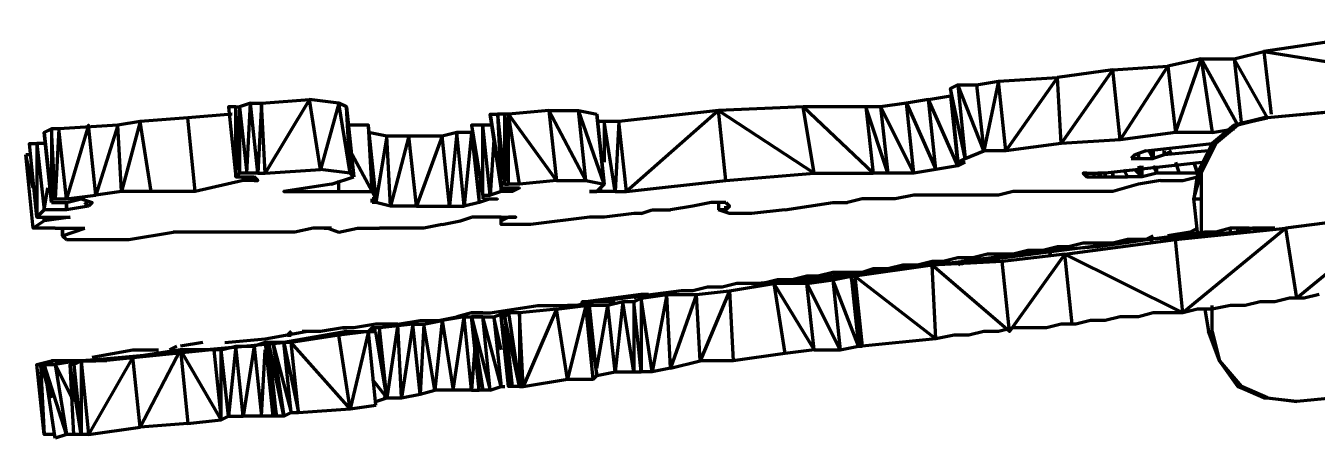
# Model space of a CAD drawing. Header units: inches. Extents: x -243 to 239, y -353 to 248.
# Drawn here: x -242.8 to -184.4, y 148 to 166.7 of the extents above; entities that cross this region are included whole.
import ezdxf

# ---------------------------------------------------------------- set-up
doc = ezdxf.new("R2010")
doc.units = ezdxf.units.IN
doc.layers.add('P', color=250, linetype='CONTINUOUS', lineweight=100)

msp = doc.modelspace()

# ---------------------------------------------------------------- linework, layer by layer
at = {"layer": 'P', "color": 171, "linetype": 'CONTINUOUS'}
for points in [[(-179, 166.667), (-186.833, 165.5), (-179.5, 164.333)], [(-188.167, 165.167), (-186.833, 165.5), (-186.5, 162.667)], [(-193.667, 164.667), (-191.167, 164.833), (-193.333, 161.5), (-193.667, 164.667), (-196, 161.333), (-196.167, 164.333), (-198.5, 161)], [(-191.167, 164.833), (-190.833, 161.833), (-193.333, 161.5)], [(-189.667, 165.167), (-189.167, 161.833), (-190.833, 161.833), (-189.667, 165.167), (-191.167, 164.833)], [(-188, 162.167), (-189.667, 165.167), (-188.167, 165.167), (-187.833, 162.167)], [(-186.667, 162.5), (-188.167, 165.167)], [(-199.833, 164), (-198.833, 164.167), (-196.167, 164.333)], [(-198.5, 161), (-198.833, 164.167), (-199.5, 161)], [(-193.667, 164.667), (-196.167, 164.333)], [(-200.5, 160.5), (-200.667, 160.5), (-200.333, 160.667), (-201, 163.833), (-200.667, 164), (-200.333, 160.667)], [(-201, 163.833), (-200.667, 160.5)], [(-200.667, 164), (-199.833, 164), (-199.5, 161), (-200.667, 164)], [(-233.333, 159.833), (-233.333, 163), (-233.667, 163), (-233.333, 159.833), (-233.167, 159.833)], [(-232.333, 160), (-232.833, 160), (-232.667, 163.167), (-233.167, 163), (-232.833, 160), (-233.167, 160), (-233.333, 159.833)], [(-233.167, 160), (-233.333, 163), (-233.167, 163), (-233.167, 160)], [(-232.667, 163.167), (-232.167, 163.167), (-230, 163.333)], [(-232, 160), (-232.167, 163.167), (-232.333, 160), (-232.667, 163.167)], [(-228.167, 160), (-228.667, 163.167), (-229.5, 160.167), (-230, 163.333), (-232, 160)], [(-228.667, 163.167), (-230, 163.333)], [(-228.333, 163), (-228.667, 163.167)], [(-228.167, 160), (-228.333, 163), (-228, 159.833)], [(-211.5, 162.833), (-207.167, 160), (-207.667, 163)], [(-204.833, 163), (-207.667, 163), (-211.5, 162.833)], [(-204.833, 163), (-204.5, 160), (-207.667, 163)], [(-203, 163.167), (-204.167, 163), (-204.833, 163)], [(-204.167, 163), (-203.833, 160), (-204.833, 163)], [(-201.667, 160.167), (-202, 163.333), (-203, 163.167), (-201.667, 160.167), (-202.667, 160), (-204.167, 163)], [(-202.667, 160), (-203, 163.167)], [(-200.667, 160.333), (-202, 163.333), (-201, 163.5), (-200.667, 160.333)], [(-201, 163.5), (-200.833, 162.833)], [(-235.5, 162.5), (-237.667, 162.333)], [(-233.5, 162.667), (-235.5, 162.5)], [(-235.167, 159.167), (-235.5, 162.5)], [(-221.833, 162.667), (-221.5, 162.667), (-221.333, 159.5)], [(-221.833, 162.667), (-221.333, 159.5)], [(-221.333, 159.333), (-221.833, 162.667), (-221.333, 159.5), (-221.333, 159.333)], [(-221.167, 159.5), (-221.167, 162.667), (-221.5, 162.667), (-221.167, 159.5), (-221.333, 159.5)], [(-219.167, 162.833), (-221, 162.667), (-221.167, 162.667)], [(-221.167, 159.5), (-221, 159.5), (-221.167, 162.667)], [(-219.167, 162.833), (-218.833, 159.667), (-221, 162.667)], [(-220.5, 159.5), (-221, 162.667)], [(-221, 159.5), (-221, 162.667)], [(-219.167, 162.833), (-217.5, 159.667), (-217.833, 162.833)], [(-219.167, 162.833), (-217.833, 162.833), (-217, 162.667)], [(-217, 162.667), (-216.667, 159.5), (-217.833, 162.833)], [(-217, 162.667), (-216.667, 159.5), (-217, 162.667)], [(-217, 162.667), (-217, 162.667)], [(-211.5, 162.833), (-216, 162.333), (-216.667, 162.333)], [(-211.167, 159.667), (-211.5, 162.833), (-215.667, 159.167)], [(-242, 161.833), (-241.667, 162), (-241.667, 158.833)], [(-242, 161.833), (-242, 161.833), (-241.667, 158.833)], [(-241.667, 158.667), (-242, 161.833), (-241.667, 158.833), (-241.667, 158.667)], [(-237.667, 162.333), (-238.667, 162.167), (-241.333, 162), (-241.667, 162)], [(-241.333, 162), (-241.5, 158.833), (-241.667, 162)], [(-241, 158.833), (-241.333, 162)], [(-237.167, 159.167), (-237.667, 162.333), (-238.5, 159.167), (-238.667, 162.167), (-239.667, 159), (-240, 162.167), (-241, 158.833)], [(-228.167, 161), (-227.167, 159.167), (-227.333, 162.167)], [(-227.333, 162), (-227.333, 162.167), (-228.167, 162.167)], [(-227.333, 162), (-227, 158.833), (-227.333, 162.167)], [(-227.333, 161.833), (-227, 158.667), (-227.167, 159.667)], [(-225.5, 161.667), (-226.5, 161.667), (-227.333, 161.833)], [(-222.667, 161.833), (-223.333, 161.833), (-224, 161.667), (-225.5, 161.667)], [(-222.667, 161.833), (-223, 158.5), (-223.333, 161.833), (-223.667, 158.5)], [(-222.167, 159), (-222.167, 162.167), (-222.667, 162.167), (-222.167, 159), (-222.167, 158.833)], [(-222.667, 161.833), (-222.667, 161.833), (-222.333, 158.667)], [(-221.667, 161.5), (-221.833, 159), (-222.167, 162.167)], [(-221.833, 162.167), (-222.167, 162.167)], [(-216.667, 162.333), (-217, 162.333)], [(-215.667, 159.167), (-216, 162.333), (-216.167, 159.167), (-216.667, 162.333), (-216.667, 160.5)], [(-189.167, 161.833), (-188.167, 162)], [(-242.333, 158), (-242.667, 161.333), (-242.333, 161.333), (-242.333, 158)], [(-242, 161.333), (-242.333, 161.333), (-242, 158.333), (-242.333, 158), (-241.667, 158)], [(-223.667, 158.5), (-224, 161.667), (-225.167, 158.5), (-225.5, 161.667), (-226.333, 158.5), (-226.5, 161.667), (-227, 158.667)], [(-193.333, 161.5), (-196, 161.333), (-198.5, 161)], [(-192.167, 161), (-189.167, 161.333)], [(-242.667, 160.833), (-242.833, 160.833)], [(-242.5, 159.333), (-242.833, 160.833)], [(-242, 158), (-242, 157.833), (-242.5, 157.5), (-242.833, 160.833)], [(-200.333, 160.667), (-199.5, 161)], [(-198.5, 161), (-199.5, 161)], [(-192.167, 161), (-192.667, 160.833), (-192.833, 160.667)], [(-192.833, 160.667), (-192.667, 160.667)], [(-192.833, 160.667), (-191.833, 160.667)], [(-192.833, 160.667), (-192.667, 160.667)], [(-192.5, 160.833), (-192.5, 160.667), (-192.5, 160.833)], [(-191.833, 161), (-191.833, 160.667), (-192, 161)], [(-191.333, 160.833), (-191.833, 160.667)], [(-189.333, 161), (-191.333, 160.833), (-191, 161)], [(-191.333, 161), (-191.333, 160.833), (-191.333, 161)], [(-232.333, 160), (-232, 160), (-229.5, 160.167)], [(-228.167, 160), (-229.5, 160.167)], [(-200.333, 160.5), (-200.667, 160.333), (-201.667, 160.167)], [(-200.5, 160.5), (-200.333, 160.5)], [(-189.5, 160.5), (-194, 160), (-194.333, 160)], [(-193.167, 160.167), (-193, 159.833), (-193.167, 160.167)], [(-192.5, 160.333), (-192.333, 159.833), (-192.667, 160.167)], [(-191.833, 160.333), (-191.667, 160), (-192.333, 159.833), (-192.333, 160.333)], [(-190.833, 160.5), (-190.667, 160), (-191.667, 160), (-191.667, 160.333)], [(-190, 160.5), (-189.833, 160), (-190, 160.5)], [(-233, 159.833), (-233, 159.667), (-235.167, 159.167)], [(-233.167, 159.833), (-233, 159.833)], [(-232.5, 159.833), (-232.5, 159.667), (-233, 159.667)], [(-233, 159.833), (-232.5, 159.833)], [(-233, 159.667), (-233, 159.833)], [(-232.5, 159.667), (-232.333, 159.667), (-232.5, 159.833)], [(-232.5, 159.667), (-232.5, 159.833)], [(-229, 159.5), (-231.167, 159.167), (-227.167, 159.167), (-227, 158.833), (-227.167, 158.833)], [(-229, 159.5), (-228, 159.833)], [(-228.667, 159.167), (-228.667, 159.667)], [(-228, 159.833), (-228.167, 160)], [(-221.833, 158.833), (-221.833, 158.833), (-222.333, 158.667), (-222.333, 159.667)], [(-218.833, 159.667), (-220.5, 159.5), (-221, 159.5)], [(-218.833, 159.667), (-217.5, 159.667), (-216.667, 159.5)], [(-216.667, 159.5), (-216.667, 159.5), (-217, 159.167)], [(-216.167, 159.167), (-215.667, 159.167), (-211.167, 159.667)], [(-211.167, 159.667), (-207.167, 160), (-204.5, 160)], [(-202.667, 160), (-204.5, 160)], [(-194.833, 160), (-195, 160), (-194.833, 159.833), (-194.5, 159.833)], [(-194.833, 160), (-194.333, 160)], [(-194.833, 160), (-194.833, 159.833), (-194.833, 160)], [(-194.833, 160), (-194.833, 160)], [(-194.5, 159.833), (-194.5, 160)], [(-194.5, 159.833), (-194.5, 160)], [(-194.5, 159.833), (-193, 159.833)], [(-194.167, 159.833), (-194.333, 160)], [(-194, 159.833), (-194, 160), (-194, 159.833), (-194, 160), (-194, 159.833)], [(-193.667, 159.833), (-193.667, 160), (-193.667, 159.833)], [(-191.5, 159.667), (-192.5, 159.5), (-193.667, 159.167)], [(-192.333, 159.833), (-193, 159.833)], [(-191.5, 159.667), (-190.5, 159.667)], [(-189.833, 160), (-190.667, 160)], [(-190.5, 159.667), (-189.833, 159.833)], [(-241, 158.667), (-241, 158.333), (-242, 158.333), (-241.833, 159.333)], [(-241.5, 158.833), (-241, 158.833), (-239.667, 159)], [(-237.167, 159.167), (-238.5, 159.167), (-239.667, 159)], [(-235.167, 159.167), (-237.167, 159.167)], [(-222.167, 159), (-221.833, 159)], [(-221.333, 159.167), (-221.833, 159)], [(-221.333, 159.167), (-221.333, 159.333)], [(-220.833, 159.333), (-220.833, 159.167), (-221.333, 159.167), (-221.333, 159.333)], [(-221.333, 159.333), (-221.167, 159.333)], [(-221.333, 159.333), (-221.333, 159.333)], [(-221.167, 159.333), (-220.667, 159.333)], [(-220.833, 159.167), (-220.5, 159.333)], [(-220.667, 159.333), (-220.5, 159.333), (-220.5, 159.333)], [(-217.333, 159.167), (-217, 159.167)], [(-217.167, 159.167), (-217.333, 159.167)], [(-217.167, 159.167), (-217.167, 159.167), (-217.167, 159.167)], [(-216.833, 159.167), (-217.167, 159.167)], [(-216.833, 159.167), (-216.833, 159.333), (-216.833, 159.167)], [(-216.167, 159.167), (-216.833, 159.167)], [(-193.667, 159.167), (-194.333, 159.167), (-195.167, 159.167), (-195.833, 159.167), (-196.667, 159.167), (-197.333, 159.167), (-198.167, 159.167), (-198.833, 159), (-199.667, 159), (-200.5, 159), (-201.167, 159), (-202, 159), (-202.667, 159), (-203.5, 158.833), (-204.167, 158.833), (-205, 158.833), (-205.667, 158.667)], [(-241.667, 158.833), (-241.5, 158.833)], [(-241.667, 158.667), (-241.5, 158.667)], [(-241.5, 158.667), (-241, 158.667)], [(-241, 158.667), (-240.333, 158.833)], [(-241, 158.333), (-241, 158.667)], [(-240, 158.5), (-241, 158.333)], [(-240.333, 158.833), (-239.833, 158.667)], [(-240, 158.5), (-240.167, 158.667)], [(-240, 158.5), (-240.167, 158.667)], [(-239.833, 158.667), (-239.833, 158.667), (-240, 158.5)], [(-227.167, 158.667), (-227.167, 158.833)], [(-227, 158.667), (-227.167, 158.667)], [(-225.167, 158.5), (-226.333, 158.5), (-227, 158.667)], [(-225.167, 158.5), (-223, 158.5)], [(-222.333, 158.667), (-223, 158.5)], [(-222.167, 158.833), (-221.833, 158.833)], [(-221.833, 158.833), (-221.5, 158.833), (-221.5, 158.833), (-221.5, 158.833), (-221.5, 158.833)], [(-221.833, 158.833), (-221.833, 158.833), (-221.5, 158.833)], [(-221.5, 158.833), (-221.5, 158.833), (-221.5, 158.833)], [(-221.5, 158.833), (-221.5, 158.833)], [(-215, 158.167), (-214.5, 158.333)], [(-214.5, 158.333), (-213.667, 158.333)], [(-211.167, 158.667), (-211.833, 158.667), (-212.667, 158.5), (-213.667, 158.333)], [(-211.5, 158.667), (-211.5, 158.333)], [(-211.167, 158.5), (-211.167, 158.333), (-211.5, 158.333)], [(-208.5, 158.333), (-210, 158.167), (-211, 158.167), (-211.5, 158.333)], [(-211.167, 158.667), (-211, 158.5), (-211.167, 158.333)], [(-211.167, 158.333), (-211.167, 158.5)], [(-208.5, 158.333), (-206.333, 158.667), (-205.667, 158.667)], [(-240.833, 158), (-242, 157.833), (-242, 158)], [(-242, 157.833), (-242, 158)], [(-241.667, 158), (-240.833, 158)], [(-224, 157.667), (-223.167, 157.833)], [(-223.167, 157.833), (-222.667, 158)], [(-221.333, 158), (-221.833, 158), (-222.667, 158)], [(-221, 158), (-221, 158), (-221.333, 157.833)], [(-220.833, 157.667), (-221.333, 157.667), (-221.333, 157.833), (-221.333, 158)], [(-221.333, 157.833), (-221.333, 158)], [(-221.333, 158), (-220.833, 158)], [(-220.833, 158), (-220.667, 158), (-221, 158)], [(-221, 158), (-221, 158)], [(-216.667, 158), (-217.333, 158), (-220, 157.667), (-220.833, 157.667)], [(-215, 158.167), (-215.333, 158.167), (-216.667, 158)], [(-241.5, 157.5), (-242.333, 157.5), (-242.5, 157.5)], [(-241.5, 157.5), (-240.167, 157.5)], [(-241.167, 157.167), (-240.167, 157.5)], [(-241.167, 157.167), (-241.167, 157.5), (-241.167, 157.167), (-241, 157)], [(-238.167, 157), (-236.167, 157.333)], [(-229, 157.5), (-229.833, 157.5), (-230.667, 157.333), (-231.667, 157.333), (-232.5, 157.333), (-233.5, 157.333), (-234.333, 157.333), (-235.333, 157.333), (-236.167, 157.333)], [(-229.333, 157.5), (-229, 157.5)], [(-229.333, 157.5), (-229.333, 157.5), (-229.333, 157.5), (-229.167, 157.5)], [(-229.167, 157.5), (-228.667, 157.333)], [(-228.667, 157.333), (-227.833, 157.5)], [(-227.833, 157.5), (-226.833, 157.5)], [(-224, 157.667), (-224.833, 157.5), (-225.667, 157.5), (-226.333, 157.5), (-226.833, 157.5)], [(-241, 157), (-240, 157)], [(-240, 157), (-238.167, 157)]]:
    msp.add_lwpolyline(points, dxfattribs=at)
at = {"layer": 'P', "color": 0, "linetype": 'CONTINUOUS'}
for points in [[(-186.833, 162.5), (-181.5, 163), (-181.167, 163), (-186.667, 162.5)], [(-188.167, 162.167), (-186.667, 162.5), (-186.833, 162.5)], [(-186.833, 162.5), (-188.167, 162.167)], [(-186.667, 162.5), (-188, 162.167)], [(-188, 162.167), (-188.167, 162.167), (-189.167, 161.333), (-188, 162.167), (-189, 161.333), (-189.667, 160)], [(-189, 161.333), (-189.833, 160), (-189.167, 161.333), (-189, 161.333)], [(-189.667, 160), (-189.833, 160), (-190, 158.833), (-189.667, 160), (-189.667, 158.833)], [(-189.833, 157.333), (-190, 158.833), (-189.667, 158.833), (-189.667, 157.333)], [(-189.5, 153.833), (-189.333, 152.833)], [(-189.167, 152.833), (-189.167, 154)], [(-188.833, 151.5), (-187.833, 150.333), (-188, 150.333), (-188.833, 151.5), (-188.833, 151.5), (-189.167, 152.833), (-188.833, 151.5), (-189.333, 152.833), (-189.167, 152.833)], [(-186.833, 149.833), (-188, 150.333), (-186.667, 149.833), (-187.833, 150.333), (-188.833, 151.5)], [(-179, 150.167), (-180, 150.167), (-185.333, 149.667)], [(-185.333, 149.667), (-186.833, 149.833), (-186.667, 149.833)], [(-186.667, 149.833), (-185.333, 149.667)]]:
    msp.add_lwpolyline(points, dxfattribs=at)
at = {"layer": 'P', "color": 221, "linetype": 'CONTINUOUS'}
for points in [[(-180.333, 155), (-180.667, 158.167), (-185.333, 154.333), (-185.833, 157.5), (-190.5, 153.667), (-190.833, 157)], [(-179.833, 158.167), (-180.667, 158.167), (-185.833, 157.5)], [(-191.833, 157.167), (-192.167, 157), (-192.667, 157), (-193, 157), (-193.667, 156.833), (-194.333, 156.833), (-195, 156.833), (-195.667, 156.667), (-196.167, 156.667), (-196.833, 156.5), (-197.5, 156.5), (-198.167, 156.333), (-198.833, 156.333), (-199.333, 156.333), (-200, 156.167), (-200.667, 156.167), (-201.333, 156), (-201.833, 156), (-202.5, 155.833), (-203.167, 155.833), (-203.833, 155.667), (-204.5, 155.667), (-205, 155.5), (-205.667, 155.5), (-206.333, 155.5), (-207, 155.333), (-207.5, 155.333), (-208.167, 155.167), (-208.833, 155.167), (-209.5, 155), (-210.167, 155), (-210.667, 155), (-211.333, 154.833), (-212, 154.833), (-212.667, 154.667), (-213.167, 154.667)], [(-188, 157.333), (-192, 157), (-196, 156.5), (-199.833, 156)], [(-189, 157.333), (-189.5, 157.333), (-192, 157), (-194.333, 156.667)], [(-189.833, 157.5), (-190.167, 157.333), (-191.167, 157.167)], [(-190.833, 157), (-185.833, 157.5)], [(-189.5, 157.167), (-189.5, 157.333), (-189.5, 157.167)], [(-187.5, 157.5), (-188.333, 157.5), (-189, 157.333)], [(-189, 157.333), (-189, 157.167)], [(-189, 157.167), (-189, 157.333)], [(-188.333, 157.333), (-188.333, 157.5)], [(-186.333, 157.5), (-186.667, 157.5), (-187.333, 157.5), (-188, 157.333)], [(-188, 157.333), (-188, 157.5), (-188, 157.333)], [(-187.5, 157.5), (-187, 157.5), (-187, 157.5)], [(-187.5, 157.5), (-187.333, 157.5)], [(-186.333, 157.5), (-187, 157.5), (-187, 157.5)], [(-194.333, 156.667), (-196.5, 156.5), (-200.5, 156)], [(-195.833, 156.333), (-190.833, 157)], [(-194.333, 156.667), (-194.333, 156.667)], [(-194.333, 156.667), (-194.333, 156.667), (-194.333, 156.667)], [(-192, 157), (-191.833, 157)], [(-192, 157), (-191.833, 157)], [(-199.833, 156), (-202.333, 155.833), (-205.333, 155.333), (-208.667, 155)], [(-205, 155.5), (-200.5, 156)], [(-195.5, 153.167), (-195.833, 156.333), (-198.333, 152.833), (-201.833, 155.833)], [(-195.833, 156.333), (-198.667, 156), (-201.833, 155.833)], [(-200.5, 155.833), (-200.5, 156), (-200.667, 155.833)], [(-198.333, 152.833), (-198.667, 156)], [(-196.5, 156.333), (-196.5, 156.5), (-196.5, 156.333)], [(-190.5, 153.667), (-195.833, 156.333)], [(-209.833, 155), (-209.833, 155), (-205, 155.5)], [(-201.667, 152.5), (-201.833, 155.833), (-205.333, 155.333), (-201.667, 152.5), (-205, 152.167)], [(-205, 155.333), (-205, 155.5), (-205, 155.333)], [(-211, 154.667), (-209, 155), (-208.5, 151.833), (-210.833, 151.5)], [(-210, 155), (-210.167, 155)], [(-209.833, 155), (-210, 155), (-209.833, 155), (-209.333, 155)], [(-209.833, 155), (-209.833, 155)], [(-208.667, 155), (-209.333, 155)], [(-207.167, 152), (-207.5, 155), (-209, 155), (-207.167, 152), (-208.5, 151.833)], [(-207.167, 152), (-206, 152), (-207.5, 155), (-206.333, 155.167), (-206, 152)], [(-205.5, 155.333), (-205.167, 152.167), (-206.333, 155.167)], [(-206.333, 155.167), (-205.5, 155.333), (-205.333, 155.333)], [(-205.5, 155.333), (-205, 152.167), (-205.5, 155.333)], [(-205.333, 155.333), (-205, 152.167), (-205.5, 155.333), (-205, 152.167), (-205.5, 155.333), (-205, 152.167)], [(-213.167, 154.667), (-217, 154.167), (-217.5, 154.167)], [(-215, 154.5), (-217.5, 154.167)], [(-215, 154.5), (-215.333, 154.333)], [(-215.333, 154.167), (-215, 154.333)], [(-212.5, 154.5), (-211, 154.667), (-212.333, 151.5), (-212.5, 154.5), (-213.667, 151.167), (-213.833, 154.5), (-214.5, 151), (-215, 154.333), (-215, 151)], [(-214.667, 154.5), (-215, 154.5)], [(-215, 154.333), (-213.833, 154.5)], [(-213.833, 154.5), (-212.5, 154.5)], [(-211, 154.667), (-210.833, 151.5), (-212.333, 151.5)], [(-184.333, 154.5), (-185, 154.333), (-185.667, 154.333), (-186.333, 154.167), (-187, 154.167), (-187.667, 154), (-188.333, 154), (-189.167, 153.833), (-189.833, 153.833), (-190.5, 153.667), (-191.167, 153.667), (-191.833, 153.667), (-192.5, 153.5), (-193.333, 153.5), (-194, 153.333), (-194.667, 153.333), (-195.333, 153.167), (-196, 153.167), (-196.667, 153), (-197.5, 153), (-198.167, 153), (-198.833, 152.833), (-199.5, 152.833), (-200.167, 152.667), (-200.833, 152.667), (-201.667, 152.5)], [(-222.667, 153.667), (-223.333, 153.5)], [(-222.667, 153.667), (-222.5, 153.667)], [(-222.667, 153.667), (-222.667, 153.667)], [(-222.167, 153.667), (-222.667, 153.667)], [(-222.5, 153.667), (-221.833, 153.667), (-219.667, 154)], [(-222.333, 153.667), (-222.5, 153.667)], [(-221.667, 153.5), (-221.167, 153.667), (-221.167, 153.5)], [(-221, 153.667), (-221.167, 153.667), (-221, 153.667)], [(-221.167, 153.5), (-221, 153.667), (-220.5, 150.333), (-221.167, 153.5)], [(-218.833, 153.833), (-220.5, 153.667), (-221, 153.667)], [(-220.333, 150.333), (-220.5, 153.667), (-220.5, 150.333)], [(-217.167, 150.667), (-217.5, 154), (-218.333, 150.667), (-218.833, 153.833), (-220.333, 150.333)], [(-219.667, 154), (-218.833, 154), (-218, 154), (-217.167, 154.167)], [(-218.833, 153.833), (-217.5, 154), (-217.333, 154)], [(-218.167, 154), (-218.333, 154)], [(-218.333, 154), (-218, 154)], [(-217.833, 154), (-218.167, 154)], [(-217.333, 154), (-218, 154)], [(-217.833, 154), (-217.5, 154)], [(-217.667, 154), (-217.667, 154.167), (-217.5, 154.167)], [(-217.5, 154.167), (-217.667, 154.167), (-217.667, 154)], [(-217.667, 154.167), (-217.667, 154), (-217.667, 154.167)], [(-217.5, 154), (-217, 150.833), (-217.333, 154)], [(-217, 151.167), (-216.5, 154), (-217.5, 154)], [(-216.667, 154.167), (-217.167, 154.167)], [(-216.167, 154.167), (-216.667, 154.167)], [(-215, 151), (-215.333, 154.167), (-215.333, 151), (-215.833, 154.167), (-216.167, 151), (-216.5, 154)], [(-215.333, 154.167), (-215.833, 154.167), (-216.5, 154)], [(-226, 153.167), (-227, 153.167), (-228, 153)], [(-225, 150), (-225.333, 153.167), (-225.833, 149.833), (-226, 153.167), (-226.5, 149.833), (-226.833, 153), (-226.833, 151.667)], [(-225.333, 153.167), (-226.833, 153)], [(-226, 153.167), (-225, 153.333), (-224.167, 153.333), (-223.333, 153.5)], [(-225.333, 153.167), (-224.833, 153.167)], [(-224.833, 153.167), (-224, 153.333), (-224.333, 150.167), (-224.833, 153.167), (-225, 150)], [(-222.667, 150.167), (-223.5, 150.167), (-223, 153.5), (-224, 153.333), (-223.5, 150.167), (-224.333, 150.167)], [(-223, 153.5), (-222.5, 153.5)], [(-222.5, 152.333), (-222.667, 150.167), (-223, 153.5)], [(-221.833, 150.167), (-222.167, 153.5), (-222.667, 153.5), (-221.833, 150.167), (-222.333, 150.167)], [(-222.167, 150.167), (-222.667, 153.5), (-222.167, 150.167)], [(-222.333, 150.167), (-222.667, 153.5), (-222.5, 153.5)], [(-222.167, 153.5), (-222.5, 153.5), (-222.167, 153.5)], [(-221.833, 150.167), (-221.333, 150.333), (-222.167, 153.5), (-221.667, 153.5), (-221.333, 150.333)], [(-221.333, 152), (-221.667, 153.5)], [(-220.833, 150.333), (-221.333, 153.5), (-221.167, 153.5), (-220.833, 150.333)], [(-221, 150.333), (-221.333, 153.5), (-221, 150.333), (-221.333, 153.5)], [(-233.833, 152.333), (-232, 152.5), (-230.167, 152.833)], [(-228.333, 152.667), (-228.333, 152.833), (-231.167, 152.333)], [(-227.333, 152.833), (-228.667, 152.667), (-230.833, 152.333), (-231.167, 152.333)], [(-227.333, 152.833), (-228.667, 152.667), (-231.167, 152.333)], [(-230.833, 152.833), (-231, 152.667), (-230.833, 152.667)], [(-228.5, 153), (-229.5, 152.833), (-230.333, 152.833)], [(-230, 152.833), (-230.167, 152.833)], [(-227, 149.5), (-227.333, 152.833), (-228.167, 149.333), (-228.667, 152.667)], [(-228, 153), (-228.5, 153)], [(-228.5, 153), (-228.333, 153)], [(-228.333, 152.833), (-228.333, 152.667)], [(-228.333, 152.833), (-227, 152.833)], [(-226.833, 153), (-227.167, 153), (-227.333, 152.833)], [(-227.333, 152.833), (-227.333, 152.833)], [(-227, 152.833), (-227.167, 153)], [(-226.5, 149.833), (-227, 152.833)], [(-240.333, 151.5), (-231.167, 152.333)], [(-239.833, 151.667), (-238, 152), (-237.167, 152), (-236.833, 152)], [(-231.167, 152.333), (-239.333, 151.5)], [(-234.333, 152), (-235.833, 152), (-238, 151.667)], [(-234.333, 152), (-234, 148.833), (-235.833, 152), (-235.5, 148.667), (-237.667, 148.5), (-235.833, 152)], [(-236.333, 152), (-236, 152.167)], [(-234.833, 152.333), (-235.833, 152.167)], [(-233.667, 149), (-234, 148.833), (-234, 152), (-234.333, 152)], [(-234, 152), (-233.333, 152.167), (-233.667, 149), (-234, 152)], [(-233.333, 152.167), (-232.5, 152.167), (-233, 149), (-233.333, 152.167)], [(-232.5, 152.167), (-232.167, 149), (-233, 149)], [(-232, 152.333), (-232.5, 152.167)], [(-231.667, 149), (-232.167, 149), (-232, 152)], [(-231.5, 152.333), (-232, 152.333)], [(-231.5, 149), (-231.833, 152.333), (-232, 152.333), (-231.667, 149)], [(-232, 152.333), (-231.5, 149), (-231.667, 149)], [(-232, 152.333), (-231.667, 152.333)], [(-231.167, 149), (-231.833, 152.333), (-231.667, 152.333), (-231.167, 149)], [(-231.5, 152.333), (-231.333, 152.333), (-231.667, 152.333)], [(-230.833, 149.167), (-231.167, 152.333), (-231.667, 152.333), (-230.833, 149.167), (-231.167, 149), (-231.5, 149)], [(-231.167, 152.333), (-230.5, 149.167), (-230.833, 152.333)], [(-228.167, 149.333), (-230.833, 152.333)], [(-206, 152), (-205.167, 152.167), (-205, 152.167)], [(-241.5, 148.167), (-242, 148.167), (-242.333, 151.333), (-242.167, 151.333), (-242, 148.167), (-242.333, 151.333), (-241.667, 151.5)], [(-240.333, 151.5), (-241.5, 151.5), (-242.167, 151.333), (-241.667, 149.833)], [(-241, 148.167), (-242, 151.333), (-241.5, 151.333), (-241, 148.167)], [(-241.5, 148), (-242, 151.333), (-241.833, 151.333)], [(-240.167, 151.5), (-241.667, 151.5)], [(-239.333, 151.5), (-240.5, 151.5), (-241.5, 151.333)], [(-241.5, 151.5), (-241.5, 151.5), (-241.167, 151.5), (-241.167, 151.5)], [(-241, 151.5), (-241.5, 151.5)], [(-240.667, 149.667), (-241.5, 151.333)], [(-240.167, 151.5), (-241.167, 151.5), (-241.167, 151.5)], [(-241.167, 151.5), (-240.333, 151.5)], [(-240.333, 148.167), (-240.833, 151.333), (-240.667, 151.333), (-240.333, 148.167)], [(-240.667, 148.167), (-240.833, 151.333)], [(-240.667, 151.333), (-240.333, 151.5), (-240.333, 148.167), (-240.667, 148.167)], [(-240.667, 151.333), (-240.333, 151.5), (-239.667, 151.5)], [(-240.5, 151.5), (-240.333, 151.5)], [(-238, 151.667), (-240.333, 151.5)], [(-240.333, 151.5), (-240, 148.167), (-240.333, 148.167)], [(-240, 148.167), (-237.667, 148.5), (-238, 151.667), (-240, 148.167)], [(-239.167, 151.5), (-239.667, 151.5)], [(-239.333, 151.5), (-239.333, 151.5)], [(-239.167, 151.5), (-239.333, 151.5)], [(-213.667, 151.167), (-212.333, 151.5)], [(-218.333, 150.667), (-217.167, 150.667), (-217, 150.833)], [(-217, 150.833), (-216.167, 151)], [(-216.167, 151), (-215.333, 151), (-215, 151)], [(-213.667, 151.167), (-214.5, 151), (-215, 151)], [(-227.167, 150.667), (-226.5, 149.833)], [(-225, 150), (-224.333, 150.167)], [(-222.667, 150.167), (-222.333, 150.167)], [(-221.333, 150.333), (-221.167, 150.333)], [(-220.5, 150.333), (-221, 150.333)], [(-221, 150.333), (-221, 150.333)], [(-220.5, 150.333), (-220.333, 150.333), (-218.333, 150.667)], [(-227, 149.667), (-226.5, 149.833)], [(-226.667, 149.833), (-226.5, 149.833), (-225.833, 149.833)], [(-225.833, 149.833), (-225, 150)], [(-233.667, 149), (-233, 149)], [(-230.833, 149.167), (-230.5, 149.167), (-228.167, 149.333)], [(-228.167, 149.333), (-227, 149.5)], [(-235.5, 148.667), (-234, 148.833)], [(-240.667, 148.167), (-241, 148.167), (-241.5, 148)]]:
    msp.add_lwpolyline(points, dxfattribs=at)

doc.saveas('drawing.dxf')
